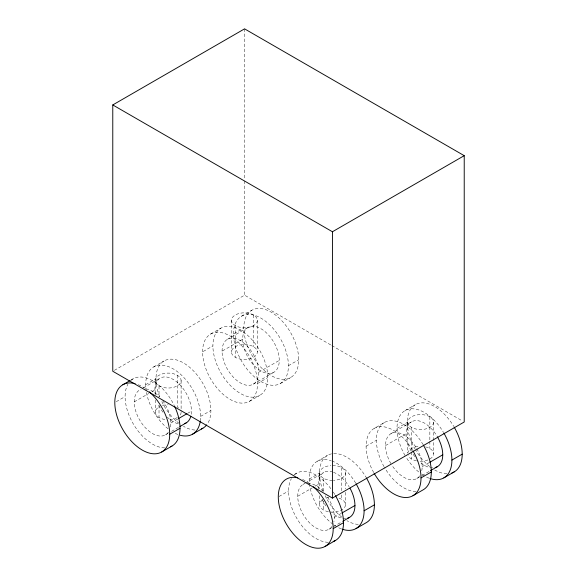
<?xml version="1.0" encoding="UTF-8"?>
<svg xmlns="http://www.w3.org/2000/svg" width="577" height="577" viewBox="0 0 577 577"><rect width="100%" height="100%" fill="white"/><g stroke="black" fill="none" stroke-linecap="round" stroke-linejoin="round"><path stroke-width="0.43" stroke-dasharray="2.88 2.16" d="M114.333 370.362L244.569 295.172L331.032 345.089M130.936 380.077L133.143 378.808M153.734 366.914L164.034 360.971M210.648 334.054L220.948 328.111M241.539 316.218L251.839 310.275M116.273 401.679L125.101 396.579M145.692 384.693L155.985 378.75M202.606 351.833A38.832 22.416 60 0 1 243.797 348.155A38.832 22.416 60 0 1 243.797 403.063A38.832 22.416 60 0 1 202.606 351.833L212.906 345.883A38.832 22.416 60 0 1 254.089 342.204A38.832 22.416 60 0 1 254.089 397.12A38.832 22.416 60 0 1 212.906 345.883M233.497 333.996A38.832 22.416 60 0 1 274.688 330.318A38.832 22.416 60 0 1 274.688 385.234A38.832 22.416 60 0 1 233.497 333.996L243.797 328.053A38.832 22.416 60 0 1 284.98 324.375A38.832 22.416 60 0 1 284.98 379.291A38.832 22.416 60 0 1 243.797 328.053M143.428 387.809L160.204 378.123M227.417 339.319L248.016 327.433M134.253 401.866L148.743 393.5M151.794 391.74L154.845 389.973M222.058 351.169A25.886 14.944 60 0 1 249.516 348.717A25.886 14.944 60 0 1 249.516 385.328A25.886 14.944 60 0 1 222.058 351.169L242.65 339.283A25.886 14.944 60 0 1 270.108 336.831A25.886 14.944 60 0 1 270.108 373.434A25.886 14.944 60 0 1 242.65 339.283M170.864 422.999L177.723 419.039M187.64 413.312L191.456 411.112M258.669 372.309L279.261 360.416M165.498 434.849L168.549 433.089M171.6 431.329L179.231 426.922M253.31 384.159L273.902 372.266M200.608 416.399L210.901 410.449M257.522 383.532L267.822 377.589M288.413 365.703L298.713 359.76M249.48 401.311L259.78 395.368M280.372 383.474L290.671 377.531M294.421 474.467L296.628 473.19M317.22 461.304L327.52 455.361M373.723 472.549A38.832 22.416 60 0 1 374.141 428.444L384.433 422.501A38.832 22.416 60 0 1 422.84 444.189M405.025 410.608L415.325 404.665M279.023 496.487L288.587 490.969M309.178 479.083L319.478 473.133M366.099 446.216L376.392 440.273M396.983 428.386L407.283 422.443M303.098 484.406L304.627 483.519M305.392 483.079L323.69 472.513M390.91 433.709L411.502 421.816A25.886 14.944 60 0 1 436.962 436.039M297.739 496.256L312.229 487.89M315.28 486.122L318.331 484.363M385.544 445.559L406.136 433.666M334.35 517.389L341.216 513.429M422.155 466.692L429.021 462.732M328.984 529.239L341.952 521.752M416.796 478.542L421.369 475.902M422.133 475.462L429.757 471.063M331.811 345.544L462.667 421.095M433.637 422.068A12.946 7.472 0 0 1 414.221 428.545A12.946 7.472 0 0 1 414.221 415.599A12.946 7.472 0 0 1 433.637 422.068L433.637 453.774M429.843 416.789L429.843 440.568M429.843 441.448L429.843 448.495M411.538 427.355L411.538 451.135M411.538 452.015L411.538 459.061M407.744 422.068L407.744 452.895M345.508 472.952L345.508 488.798M345.508 492.325L345.508 504.651M341.714 467.666L341.714 491.445M341.714 494.965L341.714 499.372M323.416 478.232L323.416 491.445M323.416 501.132L323.416 509.938M319.622 472.952L319.622 488.798M319.622 495.845L319.622 504.651M257.356 320.3A12.946 7.472 0 0 1 237.94 326.77A12.946 7.472 0 0 1 237.94 313.823A12.946 7.472 0 0 1 257.356 320.3L257.356 352.006A12.946 7.472 0 0 1 237.94 358.476A12.946 7.472 0 0 1 237.94 345.529A12.946 7.472 0 0 1 257.356 352.006M253.57 315.013L253.57 346.719M244.569 28.85L244.569 180.01M244.569 180.904L244.569 295.172M235.265 325.579L235.265 357.286M231.471 320.3L231.471 352.006M181.113 380.56L181.113 411.379M177.327 375.274L177.327 406.98A12.946 7.472 0 0 1 179.382 408.523M159.021 385.84A12.946 7.472 0 0 0 180.673 382.493A12.946 7.472 0 0 0 164.82 373.341A12.946 7.472 0 0 0 159.021 385.84L159.021 396.406M159.021 405.22L159.021 417.546M155.227 380.56L155.227 394.646M155.227 399.933L155.227 412.259M432.757 467.868A25.886 14.944 60 0 1 419.71 461.917M414.784 456.609A25.886 14.944 60 0 1 412.829 453.868M411.084 450.976A25.886 14.944 60 0 1 411.502 421.816M419.703 475.845A25.886 14.944 60 0 1 391.776 465.04M390.91 463.598A25.886 14.944 60 0 1 390.701 433.832A25.886 14.944 60 0 1 416.37 447.932M416.796 448.654A25.886 14.944 60 0 1 421.722 471.027M446.894 473.739A38.832 22.416 60 0 1 434.741 469.995M429.728 466.569A38.832 22.416 60 0 1 415.75 450.226M415.325 449.505A38.832 22.416 60 0 1 415.115 404.787A38.832 22.416 60 0 1 453.731 426.36M429.216 478.218A38.832 22.416 60 0 1 426.035 476.804M424.441 475.946A38.832 22.416 60 0 1 421.578 474.114M418.729 471.95A38.832 22.416 60 0 1 406.331 457.611M405.025 455.448A38.832 22.416 60 0 1 404.823 410.73A38.832 22.416 60 0 1 443.432 432.303M374.141 428.444A38.832 22.416 60 0 1 412.548 450.139M416.003 491.575A38.832 22.416 60 0 1 384.433 467.334M384.022 466.605A38.832 22.416 60 0 1 384.433 422.501M331.898 526.541A25.886 14.944 60 0 1 304.158 516.033A25.886 14.944 60 0 1 304.519 483.742M307.729 483.194A25.886 14.944 60 0 1 323.048 491.337M327.657 497.194A25.886 14.944 60 0 1 333.917 521.716M345.789 518.521A25.886 14.944 60 0 1 331.898 512.614M325.976 505.964A25.886 14.944 60 0 1 321.411 497.879M318.792 489.339A25.886 14.944 60 0 1 331.898 471.777M333.456 472.282A25.886 14.944 60 0 1 349.15 486.736M425.646 446.872A12.946 7.472 0 0 1 432.945 456.176A12.946 7.472 0 0 1 417.337 460.994M416.536 460.85A12.946 7.472 0 0 1 408.184 455.707M407.795 453.125A12.946 7.472 0 0 1 419.847 446.317M302.564 479.437A38.832 22.416 60 0 1 310.044 483.937M328.198 542.272A38.832 22.416 60 0 1 296.628 518.031A38.832 22.416 60 0 1 291.421 478.578M294.58 474.655A38.832 22.416 60 0 1 331.292 489.26M333.232 492.022A38.832 22.416 60 0 1 335.035 494.886M358.267 524.406A38.832 22.416 60 0 1 346.936 520.692M341.923 517.266A38.832 22.416 60 0 1 325.147 495.715M323.156 491.114A38.832 22.416 60 0 1 329.986 454.258A38.832 22.416 60 0 1 365.926 477.056M341.411 528.914A38.832 22.416 60 0 1 337.43 527.082M336.636 526.635A38.832 22.416 60 0 1 333.773 524.81M333.052 524.298A38.832 22.416 60 0 1 309.2 480.244A38.832 22.416 60 0 1 331.075 460.677M331.862 460.951A38.832 22.416 60 0 1 355.627 482.999M168.412 432.151A25.886 14.944 60 0 1 140.665 421.643A25.886 14.944 60 0 1 141.033 389.36M145.995 388.912A25.886 14.944 60 0 1 159.562 396.947M162.721 400.726A25.886 14.944 60 0 1 170.237 428.112M177.889 423.698A25.886 14.944 60 0 1 167.272 417.164M162.981 412.252A25.886 14.944 60 0 1 158.271 404.261M155.307 394.949A25.886 14.944 60 0 1 172.689 379.147A25.886 14.944 60 0 1 191.175 414.625M138.278 384.708A38.832 22.416 60 0 1 144.409 388.011M164.705 447.882A38.832 22.416 60 0 1 133.143 423.641A38.832 22.416 60 0 1 127.935 384.188M131.087 380.272A38.832 22.416 60 0 1 174.341 405.71M194.781 430.024A38.832 22.416 60 0 1 183.443 426.302M179.144 423.431A38.832 22.416 60 0 1 161.661 401.325M159.67 396.724A38.832 22.416 60 0 1 183.443 362.897A38.832 22.416 60 0 1 207.222 424.182M177.925 434.524A38.832 22.416 60 0 1 173.944 432.692M168.138 428.826A38.832 22.416 60 0 1 146.291 391.639M146.154 390.744A38.832 22.416 60 0 1 172.631 368.544A38.832 22.416 60 0 1 200.32 420.828M339.038 498.182A12.946 7.472 0 0 1 343.38 508.763A12.946 7.472 0 0 1 324.837 510.645A12.946 7.472 0 0 1 322.651 499.848M326.092 498.182A12.946 7.472 0 0 1 329.215 497.439M332.561 465.473A12.946 7.472 0 0 1 345.5 472.707A12.946 7.472 0 0 1 333.405 480.403M332.561 480.425A12.946 7.472 0 0 1 319.651 473.436A12.946 7.472 0 0 1 330.873 465.538M181.113 412.259A12.946 7.472 0 0 1 179.382 415.995M177.327 417.546A12.946 7.472 0 0 1 169.018 419.717M164.82 419.479A12.946 7.472 0 0 1 159.021 406.98M162.447 405.559A12.946 7.472 0 0 1 168.174 404.787"/><path stroke-width="0.87" d="M112.775 104.942L244.569 28.85L464.225 155.667L464.225 421.996L332.431 498.088L112.775 371.263L112.775 104.942L332.431 231.759L464.225 155.667M122.843 384.751L130.2 380.503M178.488 418.599L186.876 413.752M179.988 426.482L186.09 422.963M169.717 434.229L180.017 428.285M161.675 452.007L171.975 446.064M192.567 434.171L202.859 428.228M341.973 512.989L354.942 505.502M429.786 462.292L442.747 454.806M342.716 521.312L349.583 517.353M430.521 470.623L437.388 466.656M333.203 528.619L343.503 522.675M364.094 510.782L374.394 504.839M421.015 477.922L431.307 471.979M451.899 460.093L462.199 454.142M325.161 546.397L335.461 540.447M356.052 528.561L366.352 522.618A38.832 22.416 60 0 0 366.352 477.778M374.141 473.284A38.832 22.416 60 0 0 412.966 495.701L423.266 489.758A38.832 22.416 60 0 0 423.266 444.917M443.857 477.864L454.157 471.921M332.431 231.759L332.431 498.088M437.388 436.767A25.886 14.944 60 0 1 435.202 467.55M454.157 427.081A38.832 22.416 60 0 1 451.863 472.967M443.857 433.024A38.832 22.416 60 0 1 450.752 468.51A38.832 22.416 60 0 1 430.002 478.499M412.966 450.861A38.832 22.416 60 0 1 412.966 495.701M349.994 488.192A25.886 14.944 60 0 1 347.397 518.247M313.477 486.808A38.832 22.416 60 0 1 328.162 544.017A38.832 22.416 60 0 1 283.473 518.449A38.832 22.416 60 0 1 297.782 477.828M335.461 495.614A38.832 22.416 60 0 1 333.167 541.493M356.052 483.721A38.832 22.416 60 0 1 362.94 519.206A38.832 22.416 60 0 1 342.197 529.188M190.828 416.219A25.886 14.944 60 0 1 184.669 423.619M149.364 391.855A38.832 22.416 60 0 1 164.748 449.548A38.832 22.416 60 0 1 119.771 423.576A38.832 22.416 60 0 1 135.155 383.647M174.701 406.475A38.832 22.416 60 0 1 170.475 446.8M206.696 424.888A38.832 22.416 60 0 1 201.359 428.971M200.19 421.664A38.832 22.416 60 0 1 180.255 435.274"/></g></svg>
